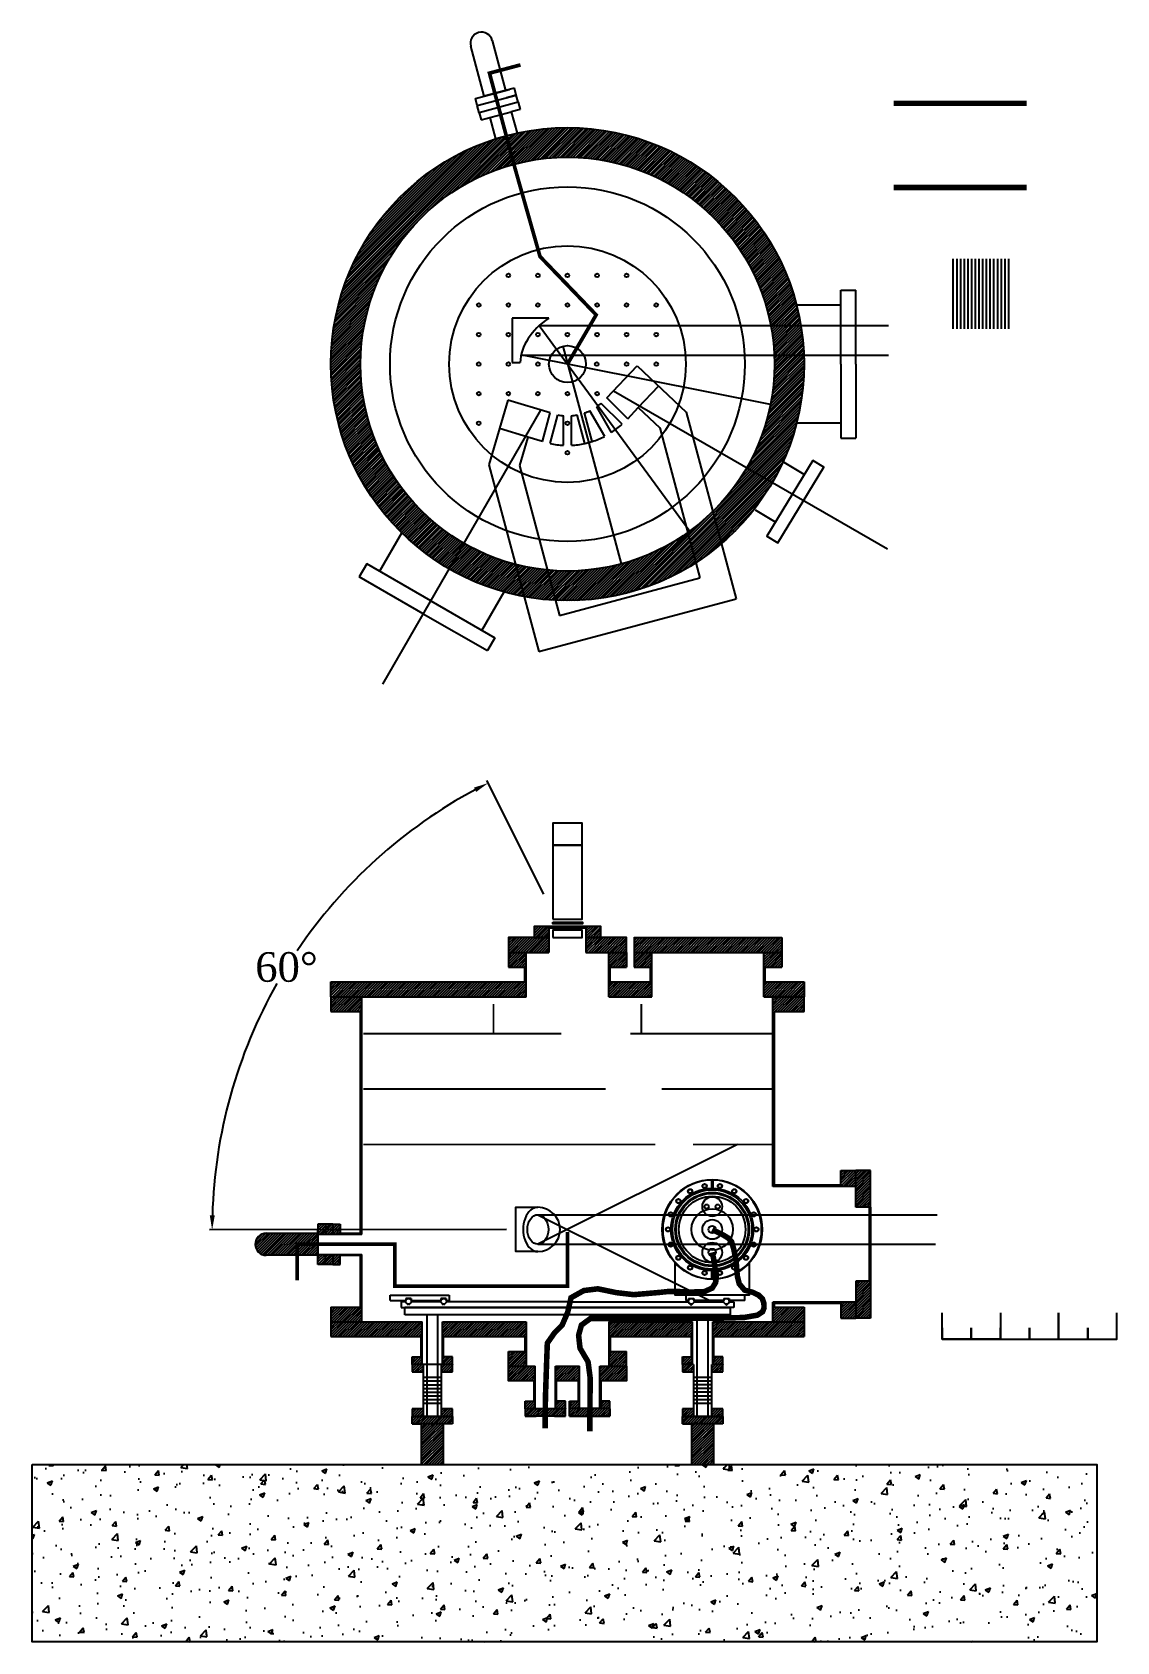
# Model space of a CAD drawing. Header units: inches. Extents: x -5 to 69, y -17 to 92.
import ezdxf

# ---------------------------------------------------------------- set-up
doc = ezdxf.new("R2010")
doc.units = ezdxf.units.IN
doc.header["$MEASUREMENT"] = 0
doc.styles.get("Standard").update_dxf_attribs({"font": 'times.ttf'})
doc.dimstyles.get("Standard").update_dxf_attribs({"dimtxt": 2, "dimasz": 1, "dimexe": 0.18, "dimexo": 0.0625, "dimgap": 0.09, "dimtad": 0, "dimtih": 1, "dimtoh": 1, "dimzin": 0, "dimdsep": 46, "dimtxsty": 'Standard', "dimcen": 0.09, "dimadec": 0, "dimazin": 0, "dimtfac": 1, "dimtofl": 0, "dimtmove": 0, "dimatfit": 3, "dimfxl": 1, "dimtolj": 1, "dimtzin": 0, "dimarcsym": 0})
pattern_1 = [(45, (0, -5), (-0.08838835, 0.08838835), [])]

# ---------------------------------------------------------------- blocks, each defined once
blk = doc.blocks.new('*D14')
at = {"color": 0, "lineweight": -2, "transparency": 16777216}
for p, q in [((29.89, 33.98), (26.05, 41.66)), ((27.38, 11.27), (7.28, 11.25))]:
    blk.add_line(p, q, dxfattribs=at)
for start, end in [(118.247, 146.071), (150.4892, 178.3658)]:
    blk.add_arc((41.23, 11.29), 33.77, start, end, dxfattribs=at)
at = {"color": 0, "transparency": 16777216}
for points in [[(25.17, 41.18), (25.32, 40.89), (26.13, 41.49)], [(7.64, 12.25), (7.3, 12.25), (7.46, 11.25)]]:
    blk.add_solid(points, dxfattribs=at)
at = {"layer": 'Defpoints', "color": 0, "transparency": 16777216}
for p in [(16.24, 34), (29.92, 33.92), (40.61, 12.51), (27.44, 11.27), (39.88, 11.28)]:
    blk.add_point(p, dxfattribs=at)
at = {"color": 0, "transparency": 16777216, "insert": (12.49, 29.03), "char_height": 2, "attachment_point": 5}
blk.add_mtext('\\A1;60%%D', dxfattribs=at)

msp = doc.modelspace()

# ---------------------------------------------------------------- hatches: boundary and pattern name
h = msp.add_hatch()
h.set_pattern_fill('ANSI31', color=256)
h.set_pattern_definition([(45, (-38.50594, -0.16381), (-0.08838835, 0.08838835), [])])
h.paths.add_polyline_path([(45.249, 72.444), (47.28, 72.444, 0.9213211), (15.494, 69.836, 0.2679492), (23.494, 55.98), (24.494, 57.712, -0.2679492), (17.494, 69.836, -0.9104505)])
h.paths.add_polyline_path([(47.494, 69.836, 0.0094975), (47.483, 70.444), (45.481, 70.444, -0.0108552), (45.494, 69.836, -0.5773503), (24.494, 57.712), (23.494, 55.98, 0.5773503)])
h.paths.add_polyline_path([(47.28, 72.444), (45.249, 72.444, -0.036), (45.481, 70.444), (47.483, 70.444, 0.0314406)])
h = msp.add_hatch()
h.set_pattern_fill('ANSI31', color=1, scale=2, angle=45)
h.set_pattern_definition([(90, (-13.15847, 11.16138), (-0.25, 0), [])])
h.paths.add_polyline_path([(57.495, 72.22), (61.495, 72.22), (61.495, 72.845), (57.495, 72.845)])
h.paths.add_polyline_path([(57.495, 72.845), (61.495, 72.845), (61.495, 73.595), (57.495, 73.595)])
h.paths.add_polyline_path([(57.495, 73.595), (61.495, 73.595), (61.495, 74.595), (57.495, 74.595)])
h.paths.add_polyline_path([(57.495, 74.595), (61.495, 74.595), (61.495, 75.595), (57.495, 75.595)])
h.paths.add_polyline_path([(57.495, 75.595), (61.495, 75.595), (61.495, 76.345), (57.495, 76.345)])
h.paths.add_polyline_path([(57.495, 76.345), (61.495, 76.345), (61.495, 76.97), (57.495, 76.97)])
h = msp.add_hatch()
h.set_pattern_fill('ANSI31', color=256)
h.set_pattern_definition(pattern_1)
h.paths.add_polyline_path([(30.244, 31.034), (29.244, 31.034), (27.494, 31.034), (27.494, 30.034), (30.244, 30.034)])
h.paths.add_polyline_path([(30.244, 31.784), (29.244, 31.784), (29.244, 31.034), (30.244, 31.034)])
h.paths.add_polyline_path([(33.744, 31.784), (32.744, 31.784), (32.744, 31.034), (33.744, 31.034)])
h.paths.add_polyline_path([(35.494, 31.034), (32.744, 31.034), (32.744, 30.034), (35.494, 30.034)])
h = msp.add_hatch()
h.set_pattern_fill('ANSI31', color=256)
h.set_pattern_definition(pattern_1)
h.paths.add_polyline_path([(35.994, 31.034), (35.994, 30.034), (37.207, 30.034), (45.994, 30.034), (45.994, 31.034)])
h = msp.add_hatch()
h.set_pattern_fill('ANSI31', color=256)
h.set_pattern_definition(pattern_1)
h.paths.add_polyline_path([(15.494, 28.034), (15.494, 27.034), (28.707, 27.034), (28.707, 30.034), (27.494, 30.034), (27.494, 29.034), (28.614, 29.034), (28.614, 28.034)])
h = msp.add_hatch()
h.set_pattern_fill('ANSI31', color=256)
h.set_pattern_definition(pattern_1)
h.paths.add_polyline_path([(44.874, 28.034), (44.874, 29.034), (45.994, 29.034), (45.994, 30.034), (44.781, 30.034), (44.781, 27.034), (47.494, 27.034), (47.494, 28.034)])
h.paths.add_polyline_path([(37.207, 27.034), (37.207, 30.034), (35.994, 30.034), (35.994, 29.034), (37.114, 29.034), (37.114, 28.034), (34.374, 28.034), (34.374, 29.034), (35.494, 29.034), (35.494, 30.034), (34.281, 30.034), (34.281, 27.034)])
h = msp.add_hatch()
h.set_pattern_fill('ANSI31', color=256)
h.set_pattern_definition(pattern_1)
h.paths.add_polyline_path([(17.594, 27.034), (15.494, 27.034), (15.494, 26.034), (17.494, 26.034), (17.494, 11.034), (16.119, 11.034), (16.119, 11.649), (15.619, 11.649), (15.619, 10.971), (17.594, 10.971)])
h = msp.add_hatch()
h.set_pattern_fill('ANSI31', color=256)
h.set_pattern_definition(pattern_1)
h.paths.add_polyline_path([(51.994, 7.784), (50.994, 7.784), (50.994, 5.284), (51.994, 5.284)])
h.paths.add_polyline_path([(51.994, 15.284), (50.994, 15.284), (50.994, 12.784), (51.994, 12.784)])
h.paths.add_polyline_path([(50.994, 15.284), (49.994, 15.284), (49.994, 14.284), (45.494, 14.284), (45.494, 26.034), (47.494, 26.034), (47.494, 27.034), (45.394, 27.034), (45.394, 14.196), (50.994, 14.196)])
h = msp.add_hatch()
h.set_pattern_fill('ANSI31', color=256)
h.set_pattern_definition(pattern_1)
h.paths.add_polyline_path([(14.619, 11.034), (11.119, 11.034, 1), (11.119, 9.534), (13.212, 9.534), (13.212, 10.284), (14.619, 10.284)])
h.paths.add_polyline_path([(14.619, 10.284), (13.212, 10.284), (13.212, 9.534), (14.619, 9.534)], flags=17)
h.paths.add_polyline_path([(15.119, 11.649), (14.619, 11.649), (14.619, 11.034), (14.619, 10.971), (15.119, 10.971)])
h.paths.add_polyline_path([(15.619, 11.649), (15.119, 11.649), (15.119, 10.971), (15.619, 10.971)])
h = msp.add_hatch()
h.set_pattern_fill('ANSI31', color=256)
h.set_pattern_definition(pattern_1)
h.paths.add_polyline_path([(15.119, 9.596), (14.619, 9.596), (14.619, 9.534), (14.619, 8.919), (15.119, 8.919)])
h.paths.add_polyline_path([(15.619, 9.596), (15.119, 9.596), (15.119, 8.919), (15.619, 8.919)])
h.paths.add_polyline_path([(16.119, 9.534), (17.494, 9.534), (17.494, 6.034), (15.494, 6.034), (15.494, 5.034), (17.594, 5.034), (17.594, 9.596), (15.619, 9.596), (15.619, 8.919), (16.119, 8.919)])
h = msp.add_hatch()
h.set_pattern_fill('ANSI31', color=256)
h.set_pattern_definition(pattern_1)
h.paths.add_polyline_path([(21.672, 5.034), (15.494, 5.034), (15.494, 4.034), (21.609, 4.034), (21.609, 2.659), (20.994, 2.659), (20.994, 2.159), (21.672, 2.159)])
h.paths.add_polyline_path([(28.707, 5.034), (23.047, 5.034), (23.047, 2.159), (23.724, 2.159), (23.724, 2.659), (23.109, 2.659), (23.109, 4.034), (28.614, 4.034), (28.614, 3.034), (27.494, 3.034), (27.494, 2.034), (28.707, 2.034)])
h.paths.add_polyline_path([(39.948, 5.034), (34.281, 5.034), (34.281, 2.034), (35.494, 2.034), (35.494, 3.034), (34.374, 3.034), (34.374, 4.034), (39.885, 4.034), (39.885, 2.664), (39.27, 2.664), (39.27, 2.164), (39.948, 2.164)])
h.paths.add_polyline_path([(47.494, 5.034), (41.323, 5.034), (41.323, 2.164), (42, 2.164), (42, 2.664), (41.385, 2.664), (41.385, 4.034), (47.494, 4.034)])
h.paths.add_polyline_path([(47.494, 6.034), (45.494, 6.034), (45.494, 6.284), (49.994, 6.284), (49.994, 5.284), (50.994, 5.284), (50.994, 6.372), (45.394, 6.372), (45.394, 5.034), (47.494, 5.034)])
h = msp.add_hatch()
h.set_pattern_fill('ANSI31', color=256)
h.set_pattern_definition(pattern_1)
h.paths.add_polyline_path([(21.734, 2.143), (20.994, 2.143), (20.994, 1.643), (21.734, 1.643)])
h.paths.add_polyline_path([(23.724, 2.143), (22.984, 2.143), (22.984, 1.643), (23.724, 1.643)])
h.paths.add_polyline_path([(23.724, -0.857), (22.984, -0.857), (22.984, -1.357), (23.724, -1.357)])
h.paths.add_polyline_path([(21.734, -0.857), (20.994, -0.857), (20.994, -1.357), (21.734, -1.357)])
h.paths.add_polyline_path([(23.724, -1.372), (22.724, -1.372), (20.994, -1.372), (20.994, -1.872), (21.609, -1.872), (23.724, -1.872)])
h.paths.add_polyline_path([(23.109, -1.872), (21.609, -1.872), (21.609, -4.622), (23.109, -4.622)])
h = msp.add_hatch()
h.set_pattern_fill('ANSI31', color=256)
h.set_pattern_definition(pattern_1)
h.paths.add_polyline_path([(29.307, 2.034), (27.494, 2.034), (27.494, 1.034), (29.244, 1.034), (29.244, -0.341), (28.629, -0.341), (28.629, -0.841), (29.307, -0.841)])
h.paths.add_polyline_path([(32.307, 2.034), (30.682, 2.034), (30.682, -0.841), (31.359, -0.841), (31.359, -0.341), (30.744, -0.341), (30.744, 1.034), (32.244, 1.034), (32.244, -0.341), (31.629, -0.341), (31.629, -0.841), (32.307, -0.841)])
h.paths.add_polyline_path([(35.494, 2.034), (33.682, 2.034), (33.682, -0.841), (34.359, -0.841), (34.359, -0.341), (33.744, -0.341), (33.744, 1.034), (35.494, 1.034)])
h.paths.add_polyline_path([(34.359, -0.841), (33.682, -0.841), (31.629, -0.841), (31.629, -0.857), (31.629, -1.357), (34.359, -1.357)])
h.paths.add_polyline_path([(31.359, -0.841), (30.682, -0.841), (28.629, -0.841), (28.629, -0.857), (28.629, -1.357), (31.359, -1.357)])
h = msp.add_hatch()
h.set_pattern_fill('ANSI31', color=256)
h.set_pattern_definition([(45, (18.276, -4.9946), (-0.08838835, 0.08838835), [])])
h.paths.add_polyline_path([(40.01, 2.149), (39.27, 2.149), (39.27, 1.649), (40.01, 1.649)])
h.paths.add_polyline_path([(42, 2.149), (41.26, 2.149), (41.26, 1.649), (42, 1.649)])
h.paths.add_polyline_path([(42, -0.851), (41.26, -0.851), (41.26, -1.351), (42, -1.351)])
h.paths.add_polyline_path([(40.01, -0.851), (39.27, -0.851), (39.27, -1.351), (40.01, -1.351)])
h.paths.add_polyline_path([(42, -1.367), (41, -1.367), (39.27, -1.367), (39.27, -1.867), (39.885, -1.867), (42, -1.867)])
h.paths.add_polyline_path([(41.385, -1.867), (39.885, -1.867), (39.885, -4.617), (41.385, -4.617)])
h = msp.add_hatch()
h.set_pattern_fill('AR-CONC', color=8, scale=0.5)
h.set_pattern_definition([(50, (0, -5), (3.5863, -0.31376), [0.375, -4.125]), (355, (0, -5), (-0.69376, 3.76096), [0.3, -3.3]), (100.4514, (0.299, -5.026), (2.89254, 3.4472), [0.3187, -3.50571]), (46.184, (0, -4), (5.3362, -0.8276), [0.5625, -6.1875]), (96.636, (0.4447, -4.069), (4.6733, 4.8706), [0.47805, -5.25857]), (351.184, (0, -4), (4.6733, 4.8706), [0.45, -4.95]), (21, (0.5, -4.25), (2.98454, -2.0131), [0.375, -4.125]), (326, (0.5, -4.25), (1.21658, 3.62575), [0.3, -3.3]), (71.4514, (0.7487, -4.4178), (4.20111, 1.61266), [0.3187, -3.50571]), (37.5, (0, -5), (0.0608, 1.66447), [0, -3.26, 0, -3.35, 0, -3.3125]), (7.5, (0, -5), (1.31535, 1.97206), [0, -1.91, 0, -3.185, 0, -1.2625]), (327.5, (-1.115, -5), (2.669112, -0.112774), [0, -1.25, 0, -3.9, 0, -5.175]), (317.5, (-1.615, -5), (2.91593, 0.500525), [0, -1.625, 0, -2.59, 0, -3.675])])
h.paths.add_polyline_path([(67.29, -16.617), (67.29, -4.617), (23.109, -4.617), (23.109, -4.622), (21.609, -4.622), (-4.71, -4.617), (-4.71, -16.617)])

# ---------------------------------------------------------------- linework, layer by layer
for p, q in [((25.264, 87.811), (27.549, 88.423)), ((27.901, 88.518), (27.307, 88.359)), ((28.031, 88.035), (27.901, 88.518)), ((25.394, 87.328), (25.264, 87.811)), ((25.394, 87.328), (28.031, 88.035)), ((25.523, 86.845), (25.394, 87.328)), ((28.16, 87.552), (25.523, 86.845)), ((28.031, 88.035), (27.376, 87.86)), ((28.16, 87.552), (27.506, 87.377)), ((28.16, 87.552), (28.031, 88.035)), ((28.16, 87.552), (28.29, 87.069)), ((25.523, 86.845), (25.653, 86.362)), ((25.653, 86.362), (27.696, 86.91)), ((26.247, 86.522), (26.633, 85.08)), ((28.29, 87.069), (27.696, 86.91)), ((27.696, 86.91), (28.082, 85.468)), ((49.994, 69.836), (49.994, 74.836)), ((49.994, 74.836), (50.994, 74.836)), ((50.994, 69.836), (50.994, 74.836)), ((49.994, 73.836), (46.986, 73.836)), ((49.994, 73.836), (46.986, 73.836)), ((31.171, 71.044), (35.118, 56.313)), ((34.151, 67.557), (36.202, 69.728)), ((36.202, 69.728), (39.523, 66.59)), ((49.994, 69.836), (49.994, 64.836)), ((50.994, 69.836), (50.994, 64.836)), ((35.567, 66.14), (34.151, 67.557)), ((34.606, 68.039), (53.145, 57.336)), ((36.284, 66.899), (37.657, 68.353)), ((18.994, 48.186), (29.697, 66.724)), ((27.471, 67.389), (26.164, 63.011)), ((30.333, 66.534), (27.471, 67.389)), ((29.814, 64.599), (30.333, 66.534)), ((33.174, 64.599), (32.655, 66.534)), ((34.01, 64.945), (33.008, 66.68)), ((34.472, 65.212), (33.47, 66.947)), ((35.19, 65.763), (33.773, 67.18)), ((35.567, 66.14), (36.284, 66.899)), ((36.284, 66.899), (37.738, 65.525)), ((39.523, 66.59), (42.906, 53.963)), ((28.815, 64.898), (26.898, 65.47)), ((30.33, 64.461), (30.849, 66.396)), ((31.227, 64.343), (31.227, 66.346)), ((31.761, 64.343), (31.761, 66.346)), ((32.658, 64.461), (32.139, 66.396)), ((37.738, 65.525), (40.457, 55.377)), ((49.994, 65.836), (46.986, 65.836)), ((49.994, 65.836), (46.986, 65.836)), ((28.815, 64.898), (28.242, 62.981)), ((29.814, 64.599), (28.815, 64.898)), ((32.658, 64.461), (33.174, 64.599)), ((49.994, 64.836), (50.994, 64.836)), ((47.497, 62.362), (46.159, 63.17)), ((26.164, 63.011), (29.547, 50.383)), ((28.242, 62.981), (30.962, 52.833)), ((45.558, 59.152), (44.221, 59.96)), ((18.78, 55.815), (20.284, 58.42)), ((17.914, 56.315), (17.414, 55.449)), ((22.244, 53.815), (17.914, 56.315)), ((21.744, 52.949), (17.414, 55.449)), ((30.962, 52.833), (40.457, 55.377)), ((22.244, 53.815), (26.574, 51.315)), ((25.708, 51.815), (27.212, 54.42)), ((29.547, 50.383), (42.906, 53.963)), ((21.744, 52.949), (26.074, 50.449)), ((26.574, 51.315), (26.074, 50.449)), ((30.244, 31.784), (30.244, 30.034)), ((30.244, 31.684), (32.744, 31.684)), ((32.744, 31.784), (32.744, 30.034)), ((28.494, 28.034), (28.494, 28.034)), ((15.494, 27.034), (15.494, 26.034)), ((15.494, 27.034), (28.707, 27.034)), ((15.494, 27.034), (28.707, 27.034)), ((17.594, 10.971), (17.594, 27.034)), ((34.281, 27.034), (37.207, 27.034)), ((34.281, 27.034), (37.207, 27.034)), ((47.494, 27.034), (44.781, 27.034)), ((44.781, 27.034), (47.494, 27.034)), ((44.781, 27.034), (47.494, 27.034)), ((45.394, 14.196), (45.394, 27.034)), ((47.494, 26.034), (47.494, 27.034)), ((15.494, 26.034), (17.494, 26.034)), ((17.494, 11.034), (17.494, 26.034)), ((45.494, 26.034), (47.494, 26.034)), ((45.494, 14.284), (45.494, 26.034)), ((49.994, 14.284), (49.994, 15.284)), ((49.994, 15.284), (50.994, 15.284)), ((50.994, 14.196), (50.994, 15.284)), ((50.994, 12.784), (50.994, 15.284)), ((51.994, 15.284), (50.994, 15.284)), ((51.994, 12.784), (51.994, 15.284)), ((50.994, 14.196), (45.394, 14.196)), ((49.994, 14.284), (45.494, 14.284)), ((49.994, 14.284), (46.986, 14.284)), ((51.994, 12.784), (50.994, 12.784)), ((51.894, 12.784), (51.894, 7.784)), ((51.994, 12.784), (51.994, 7.784)), ((14.619, 11.649), (14.619, 11.034)), ((15.119, 11.649), (14.619, 11.649)), ((14.619, 8.919), (14.619, 11.284)), ((14.619, 10.971), (17.594, 10.971)), ((15.119, 11.649), (15.119, 10.971)), ((15.619, 11.649), (15.119, 11.649)), ((15.619, 11.649), (15.619, 10.971)), ((15.619, 11.649), (16.119, 11.649)), ((16.119, 11.649), (16.119, 11.034)), ((16.119, 11.034), (17.494, 11.034)), ((14.619, 9.596), (17.594, 9.596)), ((15.119, 8.919), (14.619, 8.919)), ((15.119, 8.919), (15.119, 9.596)), ((15.619, 8.919), (15.119, 8.919)), ((15.619, 9.596), (15.619, 8.919)), ((15.619, 8.919), (16.119, 8.919)), ((16.119, 8.919), (16.119, 9.534)), ((16.119, 9.534), (17.494, 9.534)), ((17.494, 6.034), (17.494, 9.534)), ((17.594, 5.034), (17.594, 9.596)), ((39.516, 8.409), (39.516, 8.409)), ((50.994, 7.784), (50.994, 5.284)), ((51.994, 7.784), (50.994, 7.784)), ((51.994, 7.784), (51.994, 5.284)), ((19.494, 6.845), (23.494, 6.845)), ((19.494, 6.47), (19.494, 6.845)), ((19.494, 6.47), (19.494, 6.845)), ((20.925, 6.609), (20.563, 6.609)), ((20.563, 6.609), (20.563, 6.47)), ((20.925, 6.609), (20.925, 6.47)), ((23.3, 6.609), (22.938, 6.609)), ((22.938, 6.609), (22.938, 6.47)), ((23.3, 6.609), (23.3, 6.47)), ((23.494, 6.845), (23.494, 6.47)), ((43.494, 6.845), (39.494, 6.845)), ((39.494, 6.845), (39.494, 6.47)), ((39.688, 6.609), (40.05, 6.609)), ((39.688, 6.609), (39.688, 6.47)), ((40.05, 6.609), (40.05, 6.47)), ((42.063, 6.609), (42.425, 6.609)), ((42.063, 6.609), (42.063, 6.47)), ((42.425, 6.609), (42.425, 6.47)), ((43.494, 6.47), (43.494, 6.845)), ((15.494, 6.034), (17.494, 6.034)), ((15.494, 6.034), (15.494, 5.034)), ((19.494, 6.47), (20.563, 6.47)), ((20.523, 6.378), (20.244, 6.378)), ((20.244, 6.378), (20.244, 6.003)), ((20.244, 6.003), (21.994, 6.003)), ((20.494, 5.503), (20.494, 6.003)), ((20.494, 6.003), (42.494, 6.003)), ((42.494, 6.003), (20.494, 6.003)), ((21.994, 5.503), (20.494, 5.503)), ((20.744, 6.157), (20.523, 6.378)), ((20.965, 6.378), (20.744, 6.157)), ((20.925, 6.47), (22.938, 6.47)), ((22.898, 6.378), (20.965, 6.378)), ((21.994, 6.003), (31.494, 6.003)), ((21.994, -1.372), (21.994, 5.503)), ((22.724, 5.503), (21.994, 5.503)), ((22.494, 6.003), (30.744, 6.003)), ((22.724, -1.372), (22.724, 5.503)), ((42.494, 5.503), (22.724, 5.503)), ((23.119, 6.157), (22.898, 6.378)), ((23.34, 6.378), (23.119, 6.157)), ((23.3, 6.47), (23.494, 6.47)), ((31.494, 6.378), (23.34, 6.378)), ((31.494, 6.003), (25.421, 6.003)), ((31.494, 6.378), (39.648, 6.378)), ((42.494, 6.003), (31.494, 6.003)), ((40.994, 6.003), (31.494, 6.003)), ((31.494, 6.003), (37.567, 6.003)), ((40.494, 6.003), (32.244, 6.003)), ((39.688, 6.47), (39.494, 6.47)), ((39.648, 6.378), (39.869, 6.157)), ((39.869, 6.157), (40.09, 6.378)), ((42.063, 6.47), (40.05, 6.47)), ((40.09, 6.378), (42.023, 6.378)), ((40.27, -1.367), (40.27, 5.508)), ((42.744, 6.003), (40.994, 6.003)), ((41, -1.367), (41, 5.508)), ((42.023, 6.378), (42.244, 6.157)), ((42.244, 6.157), (42.465, 6.378)), ((43.494, 6.47), (42.425, 6.47)), ((42.465, 6.378), (42.744, 6.378)), ((42.494, 6.003), (42.494, 5.503)), ((42.744, 6.378), (42.744, 6.003)), ((45.394, 5.034), (45.394, 6.372)), ((50.994, 6.372), (45.394, 6.372)), ((45.494, 6.034), (45.494, 6.284)), ((49.994, 6.284), (45.494, 6.284)), ((45.494, 6.034), (47.494, 6.034)), ((49.994, 6.284), (46.986, 6.284)), ((47.494, 6.034), (47.494, 5.034)), ((49.994, 6.284), (49.994, 5.284)), ((50.994, 6.372), (50.994, 5.284)), ((15.494, 5.034), (21.672, 5.034)), ((15.494, 5.034), (21.672, 5.034)), ((15.494, 5.034), (15.494, 4.034)), ((17.594, 5.034), (20.494, 5.034)), ((20.494, 5.034), (21.672, 5.034)), ((21.672, 2.159), (21.672, 5.034)), ((23.047, 5.034), (28.707, 5.034)), ((23.047, 5.034), (28.707, 5.034)), ((23.047, 2.159), (23.047, 5.034)), ((34.281, 5.034), (39.948, 5.034)), ((34.281, 5.034), (39.948, 5.034)), ((39.948, 2.164), (39.948, 5.039)), ((41.323, 2.164), (41.323, 5.039)), ((41.323, 5.034), (47.494, 5.034)), ((41.323, 5.034), (47.494, 5.034)), ((47.494, 5.034), (47.494, 4.034)), ((49.994, 5.284), (50.994, 5.284)), ((51.994, 5.284), (50.994, 5.284)), ((15.494, 4.034), (21.609, 4.034)), ((21.609, 2.659), (21.609, 4.034)), ((23.109, 2.659), (23.109, 4.034)), ((23.109, 4.034), (28.614, 4.034)), ((28.494, 4.034), (28.494, 4.034)), ((34.374, 4.034), (39.885, 4.034)), ((39.885, 2.664), (39.885, 4.039)), ((41.385, 2.664), (41.385, 4.039)), ((41.385, 4.034), (47.494, 4.034)), ((20.994, 2.659), (21.609, 2.659)), ((20.994, 2.159), (20.994, 2.659)), ((23.724, 2.659), (23.109, 2.659)), ((23.724, 2.159), (23.724, 2.659)), ((39.27, 2.664), (39.885, 2.664)), ((39.27, 2.164), (39.27, 2.664)), ((42, 2.664), (41.385, 2.664)), ((42, 2.164), (42, 2.664)), ((20.994, 2.159), (23.724, 2.159)), ((20.994, 2.143), (20.994, 2.159)), ((20.994, 2.143), (20.994, 1.643)), ((21.734, 2.143), (20.994, 2.143)), ((20.994, 1.643), (21.734, 1.643)), ((20.994, 1.643), (21.734, 1.643)), ((21.734, 2.143), (21.734, -1.357)), ((21.734, 1.282), (22.984, 1.282)), ((21.734, 1.282), (22.984, 1.282)), ((23.724, 2.143), (22.984, 2.143)), ((22.984, -1.357), (22.984, 2.143)), ((23.724, 1.643), (22.984, 1.643)), ((22.984, 1.643), (23.724, 1.643)), ((23.724, 2.159), (23.724, 2.143)), ((23.724, 1.643), (23.724, 2.143)), ((28.129, 2.034), (29.307, 2.034)), ((29.307, -0.841), (29.307, 2.034)), ((30.682, -0.841), (30.682, 2.034)), ((32.307, -0.841), (32.307, 2.034)), ((33.682, -0.841), (33.682, 2.034)), ((39.27, 2.164), (39.948, 2.164)), ((39.27, 2.149), (39.27, 2.164)), ((39.27, 2.164), (39.948, 2.164)), ((39.27, 2.149), (39.27, 2.164)), ((40.01, 2.149), (39.27, 2.149)), ((39.27, 2.149), (39.27, 1.649)), ((39.27, 1.649), (40.01, 1.649)), ((39.27, 1.649), (40.01, 1.649)), ((40.01, 2.149), (40.01, -1.351)), ((40.01, 1.287), (41.26, 1.287)), ((40.01, 1.287), (41.26, 1.287)), ((42, 2.149), (41.26, 2.149)), ((41.26, -1.351), (41.26, 2.149)), ((41.26, 1.649), (42, 1.649)), ((42, 1.649), (41.26, 1.649)), ((41.323, 2.164), (42, 2.164)), ((41.323, 2.164), (42, 2.164)), ((42, 2.164), (42, 2.149)), ((42, 2.164), (42, 2.149)), ((42, 1.649), (42, 2.149)), ((21.734, 1.032), (22.984, 1.032)), ((21.734, 0.782), (22.984, 0.782)), ((21.734, 0.532), (22.984, 0.532)), ((21.734, 0.282), (22.984, 0.282)), ((21.734, 0.032), (22.984, 0.032)), ((21.734, 0.032), (22.984, 0.032)), ((29.244, 1.034), (29.244, -0.341)), ((29.244, -0.341), (29.244, 1.034)), ((30.744, -0.341), (30.744, 1.034)), ((32.244, -0.341), (32.244, 1.034)), ((33.744, 1.034), (33.744, -0.341)), ((33.744, -0.341), (33.744, 1.034)), ((40.01, 1.037), (41.26, 1.037)), ((40.01, 0.787), (41.26, 0.787)), ((40.01, 0.537), (41.26, 0.537)), ((40.01, 0.287), (41.26, 0.287)), ((40.01, 0.037), (41.26, 0.037)), ((40.01, 0.037), (41.26, 0.037)), ((21.734, -0.857), (20.994, -0.857)), ((20.994, -0.857), (20.994, -1.357)), ((21.734, -0.218), (22.984, -0.218)), ((21.734, -0.218), (22.984, -0.218)), ((21.734, -0.468), (22.984, -0.468)), ((23.724, -0.857), (22.984, -0.857)), ((23.724, -1.357), (23.724, -0.857)), ((28.629, -0.341), (29.244, -0.341)), ((28.629, -0.841), (28.629, -0.341)), ((28.629, -0.841), (31.359, -0.841)), ((28.629, -0.857), (28.629, -0.841)), ((28.629, -0.857), (28.629, -1.357)), ((31.359, -0.341), (30.744, -0.341)), ((31.359, -0.841), (31.359, -0.341)), ((31.359, -0.841), (31.359, -0.857)), ((31.359, -1.357), (31.359, -0.857)), ((31.629, -0.841), (31.629, -0.341)), ((31.629, -0.341), (32.244, -0.341)), ((34.359, -0.841), (31.629, -0.841)), ((31.629, -0.841), (31.629, -0.857)), ((31.629, -1.357), (31.629, -0.857)), ((34.359, -0.341), (33.744, -0.341)), ((34.359, -0.841), (34.359, -0.341)), ((34.359, -0.857), (34.359, -0.841)), ((34.359, -0.857), (34.359, -1.357)), ((40.01, -0.851), (39.27, -0.851)), ((39.27, -0.851), (39.27, -1.351)), ((40.01, -0.213), (41.26, -0.213)), ((40.01, -0.213), (41.26, -0.213)), ((40.01, -0.463), (41.26, -0.463)), ((42, -0.851), (41.26, -0.851)), ((42, -1.351), (42, -0.851)), ((20.994, -1.357), (23.724, -1.357)), ((20.994, -1.357), (20.994, -1.372)), ((20.994, -1.372), (23.724, -1.372)), ((20.994, -1.872), (20.994, -1.372)), ((20.994, -1.372), (21.994, -1.372)), ((23.724, -1.872), (20.994, -1.872)), ((20.994, -1.872), (21.609, -1.872)), ((21.609, -1.872), (21.609, -4.622)), ((23.724, -1.372), (22.724, -1.372)), ((23.724, -1.872), (23.109, -1.872)), ((23.109, -4.622), (23.109, -1.872)), ((23.724, -1.372), (23.724, -1.357)), ((23.724, -1.372), (23.724, -1.872)), ((28.629, -1.357), (29.369, -1.357)), ((28.629, -1.357), (29.369, -1.357)), ((31.359, -1.357), (28.629, -1.357)), ((30.619, -1.357), (31.359, -1.357)), ((32.369, -1.357), (31.629, -1.357)), ((31.629, -1.357), (34.359, -1.357)), ((34.359, -1.357), (33.619, -1.357)), ((34.359, -1.357), (33.619, -1.357)), ((39.27, -1.351), (42, -1.351)), ((39.27, -1.351), (39.27, -1.367)), ((39.27, -1.367), (42, -1.367)), ((39.27, -1.867), (39.27, -1.367)), ((39.27, -1.367), (40.27, -1.367)), ((42, -1.867), (39.27, -1.867)), ((39.27, -1.867), (39.885, -1.867)), ((39.885, -1.867), (39.885, -4.617)), ((42, -1.367), (41, -1.367)), ((42, -1.867), (41.385, -1.867)), ((41.385, -4.617), (41.385, -1.867)), ((42, -1.367), (42, -1.351)), ((42, -1.367), (42, -1.867)), ((21.609, -4.622), (23.109, -4.622)), ((39.885, -4.617), (41.385, -4.617))]:
    msp.add_line(p, q)
at = {"color": 2}
for p, q in [((30.228, 72.944), (27.758, 72.944)), ((27.758, 72.944), (27.758, 69.944)), ((27.758, 72.944), (27.758, 71.444)), ((27.758, 69.944), (28.3, 69.944))]:
    msp.add_line(p, q, dxfattribs=at)
at = {"color": 1}
for p, q in [((29.585, 72.444), (53.208, 72.444)), ((29.585, 72.444), (39.765, 58.54)), ((28.441, 70.444), (53.208, 70.444)), ((45.225, 67.103), (28.441, 70.444)), ((42.994, 17.034), (29.494, 10.284)), ((29.494, 12.284), (56.502, 12.284)), ((29.494, 12.284), (41.121, 6.47)), ((29.494, 10.284), (56.381, 10.284))]:
    msp.add_line(p, q, dxfattribs=at)
at = {"color": 7}
for p, q in [((35.994, 31.034), (45.994, 31.034)), ((35.994, 31.034), (35.994, 30.034)), ((45.994, 31.034), (45.994, 30.034)), ((27.494, 30.034), (28.707, 30.034)), ((27.494, 30.034), (27.494, 29.034)), ((28.707, 27.034), (28.707, 30.034)), ((34.281, 30.034), (35.494, 30.034)), ((34.281, 27.034), (34.281, 30.034)), ((35.494, 30.034), (35.494, 29.034)), ((35.994, 30.034), (45.994, 30.034)), ((35.994, 30.034), (35.994, 29.034)), ((35.994, 30.034), (37.207, 30.034)), ((37.207, 27.034), (37.207, 30.034)), ((44.781, 30.034), (45.994, 30.034)), ((44.781, 27.034), (44.781, 30.034)), ((45.994, 30.034), (45.994, 29.034)), ((27.494, 29.034), (28.614, 29.034)), ((28.614, 28.034), (28.614, 29.034)), ((34.374, 28.034), (34.374, 29.034)), ((34.374, 29.034), (35.494, 29.034)), ((35.994, 29.034), (37.114, 29.034)), ((37.114, 28.034), (37.114, 29.034)), ((44.874, 28.034), (44.874, 29.034)), ((44.874, 29.034), (45.994, 29.034)), ((15.494, 28.034), (28.614, 28.034)), ((15.494, 27.034), (15.494, 28.034)), ((34.374, 28.034), (37.114, 28.034)), ((44.874, 28.034), (47.494, 28.034)), ((47.494, 28.034), (47.494, 27.034)), ((15.494, 27.034), (28.707, 27.034)), ((34.281, 27.034), (37.207, 27.034)), ((44.781, 27.034), (47.494, 27.034)), ((28.707, 5.034), (28.707, 2.034)), ((34.281, 5.034), (34.281, 2.034)), ((28.614, 4.034), (28.614, 3.034)), ((34.374, 4.034), (34.374, 3.034)), ((27.494, 3.034), (28.614, 3.034)), ((27.494, 2.034), (27.494, 3.034)), ((34.374, 3.034), (35.494, 3.034)), ((35.494, 2.034), (35.494, 3.034)), ((27.494, 2.034), (28.707, 2.034)), ((34.281, 2.034), (35.494, 2.034))]:
    msp.add_line(p, q, dxfattribs=at)
at = {"linetype": 'Continuous'}
for p, q in [((41.252, 14.074), (41.252, 14.659)), ((41.315, 14.659), (41.315, 14.074)), ((41.252, 7.909), (41.252, 8.494)), ((41.315, 8.494), (41.315, 7.909))]:
    msp.add_line(p, q, dxfattribs=at)
for points in [[(26.402, 91.739), (27.307, 88.359), (25.859, 87.971), (24.953, 91.351)], [(32.744, 31.034), (33.744, 31.034), (33.744, 31.784), (29.244, 31.784), (29.244, 31.034), (30.244, 31.034)], [(30.244, 31.034), (27.494, 31.034), (27.494, 30.034), (30.244, 30.034)], [(32.744, 30.034), (35.494, 30.034), (35.494, 31.034), (32.744, 31.034)], [(29.494, 9.784), (28.007, 9.784), (28.007, 12.784), (29.494, 12.784)], [(11.119, 11.034), (14.619, 11.034), (14.619, 9.534), (11.119, 9.534)], [(43.783, 9.017), (43.783, 6.845), (38.783, 6.845), (38.783, 9.017)], [(60.775, 5.638), (60.775, 3.85), (56.838, 3.85), (56.838, 5.638)], [(60.775, 5.638), (60.775, 3.85), (64.712, 3.85), (64.712, 5.638)], [(64.712, 5.638), (64.712, 3.85), (68.649, 3.85), (68.649, 5.638)], [(56.838, 4.638), (56.838, 3.85), (58.806, 3.85), (58.806, 4.638)], [(58.806, 4.638), (58.806, 3.85), (60.775, 3.85), (60.775, 4.638)], [(60.775, 4.638), (60.775, 3.85), (62.743, 3.85), (62.743, 4.638)], [(62.743, 4.638), (62.743, 3.85), (64.712, 3.85), (64.712, 4.638)], [(64.712, 4.638), (64.712, 3.85), (66.68, 3.85), (66.68, 4.638)], [(66.68, 4.638), (66.68, 3.85), (68.649, 3.85), (68.649, 4.638)], [(29.244, 1.034), (27.494, 1.034), (27.494, 2.034), (29.307, 2.034)], [(30.682, 2.034), (32.307, 2.034)], [(33.682, 2.034), (35.494, 2.034), (35.494, 1.034), (33.744, 1.034)], [(32.244, 1.034), (30.744, 1.034)]]:
    msp.add_lwpolyline(points)
for points, const_width in [([(31.494, 69.836), (33.434, 73.167), (29.638, 77.116), (27.926, 83.154), (26.219, 89.523), (28.314, 90.08)], 0.25), ([(26.494, 24.534), (26.494, 26.534)], 0.125), ([(36.494, 26.534), (36.494, 24.534)], 0.125), ([(17.682, 24.534), (31.068, 24.534)], 0.125), ([(35.744, 24.534), (45.307, 24.534)], 0.125), ([(17.682, 20.784), (34.071, 20.784)], 0.125), ([(37.869, 20.784), (45.307, 20.784)], 0.125), ([(17.682, 17.034), (37.432, 17.034)], 0.125), ([(39.994, 17.034), (45.307, 17.034)], 0.125), ([(31.494, 11.105), (31.494, 7.45), (19.807, 7.45), (19.807, 10.284), (13.212, 10.284), (13.212, 7.852)], 0.25)]:
    msp.add_lwpolyline(points, dxfattribs=dict(const_width=const_width))
at = {"color": 5, "const_width": 0.375}
for points in [[(53.56, 87.481), (62.56, 87.481)], [(41.283, 9.733), (41.382, 9.293), (41.472, 8.709), (41.553, 8.098), (41.517, 7.694), (41.283, 7.317), (40.744, 7.074), (39.764, 7.048), (38.857, 7.092), (38.363, 7.092), (37.698, 7.021), (35.975, 6.872), (34.792, 7.01), (33.548, 7.269), (32.598, 7.148), (31.734, 6.665), (31.509, 5.681), (31.132, 4.807), (30.632, 4.307), (30.132, 3.594), (30.088, 2.444), (30.004, -0.066), (29.979, -2.166)]]:
    msp.add_lwpolyline(points, dxfattribs=at)
at = {"color": 3, "const_width": 0.375}
for points in [[(62.56, 81.791), (53.56, 81.791)], [(41.283, 11.284), (42.026, 10.913), (42.377, 10.694), (42.597, 10.454), (42.744, 9.93), (42.899, 9.177), (42.983, 8.122), (43.112, 7.605), (43.477, 7.177), (44.027, 7.031), (44.419, 6.842), (44.671, 6.607), (44.777, 6.298), (44.79, 5.981), (44.691, 5.718), (44.341, 5.487), (43.451, 5.329), (42.139, 5.289), (33.732, 5.263), (33.053, 5.264), (32.437, 4.813), (32.247, 4.126), (32.342, 3.249), (32.887, 2.325), (33.03, 1.235), (33.001, -2.368)]]:
    msp.add_lwpolyline(points, dxfattribs=at)
for points in [[(48.079, 63.325), (44.977, 58.189), (45.726, 57.736), (48.828, 62.873)], [(30.494, 37.284), (32.494, 37.284), (32.494, 38.784), (30.494, 38.784)], [(30.494, 32.284), (32.494, 32.284), (32.494, 37.284), (30.494, 37.284)], [(30.505, 32.082), (32.505, 32.082), (32.505, 31.954), (30.505, 31.954)], [(30.494, 31.034), (32.494, 31.034), (32.494, 31.534), (30.494, 31.534)]]:
    msp.add_lwpolyline(points, close=True)
at = {"color": 8}
msp.add_lwpolyline([(-4.71, -4.617), (67.29, -4.617), (67.29, -16.617), (-4.71, -16.617)], close=True, dxfattribs=at)
for centre, radius in [((31.494, 69.836), 16), ((31.494, 69.836), 14), ((27.494, 75.836), 0.125), ((29.494, 75.836), 0.125), ((31.494, 75.836), 0.125), ((33.494, 75.836), 0.125), ((35.494, 75.836), 0.125), ((25.494, 73.836), 0.125), ((27.494, 73.836), 0.125), ((29.494, 73.836), 0.125), ((31.494, 73.836), 0.125), ((33.494, 73.836), 0.125), ((35.494, 73.836), 0.125), ((37.494, 73.836), 0.125), ((25.494, 71.836), 0.125), ((25.494, 71.836), 0.125), ((27.494, 71.836), 0.125), ((29.494, 71.836), 0.125), ((31.494, 71.836), 0.125), ((33.494, 71.836), 0.125), ((35.494, 71.836), 0.125), ((37.494, 71.836), 0.125), ((31.494, 69.836), 1.25), ((25.494, 69.836), 0.125), ((27.494, 69.836), 0.125), ((29.494, 69.836), 0.125), ((33.476, 69.836), 0.125), ((35.494, 69.836), 0.125), ((37.494, 69.836), 0.125), ((25.494, 67.836), 0.125), ((27.494, 67.836), 0.125), ((29.494, 67.836), 0.125), ((31.494, 67.836), 0.125), ((33.494, 67.836), 0.125), ((25.494, 65.836), 0.125), ((31.494, 65.836), 0.125), ((31.494, 65.836), 0.125), ((31.494, 63.836), 0.125), ((41.283, 11.284), 2.505), ((41.283, 11.284), 2.25), ((41.283, 12.835), 0.667), ((41.283, 11.284), 1.4), ((40.908, 12.835), 0.145), ((41.658, 12.835), 0.145), ((41.283, 11.284), 0.667), ((41.283, 11.284), 0.25), ((41.283, 9.733), 0.667), ((41.283, 9.733), 0.25), ((20.744, 6.422), 0.188), ((23.119, 6.422), 0.188), ((39.869, 6.422), 0.188), ((42.244, 6.422), 0.188)]:
    msp.add_circle(centre, radius)
at = {"color": 7}
for radius in [16, 12, 8]:
    msp.add_circle((31.494, 69.836), radius, dxfattribs=at)
at = {"linetype": 'Continuous'}
for centre, radius in [((41.283, 11.284), 3.375), ((40.765, 14.223), 0.147), ((40.765, 14.223), 0.133), ((41.802, 14.223), 0.147), ((41.802, 14.223), 0.133), ((41.283, 11.284), 2.79), ((41.283, 11.284), 2.685), ((41.283, 11.284), 2.435), ((38.997, 13.202), 0.147), ((38.997, 13.202), 0.133), ((39.791, 13.869), 0.147), ((39.791, 13.869), 0.133), ((42.776, 13.869), 0.147), ((42.776, 13.869), 0.133), ((43.57, 13.202), 0.147), ((43.57, 13.202), 0.133), ((38.479, 12.305), 0.147), ((38.479, 12.305), 0.133), ((44.088, 12.305), 0.147), ((44.088, 12.305), 0.133), ((38.299, 11.284), 0.147), ((38.299, 11.284), 0.133), ((44.268, 11.284), 0.147), ((44.268, 11.284), 0.133), ((38.479, 10.263), 0.147), ((38.479, 10.263), 0.133), ((44.088, 10.263), 0.147), ((44.088, 10.263), 0.133), ((38.997, 9.365), 0.147), ((38.997, 9.365), 0.133), ((39.791, 8.699), 0.147), ((39.791, 8.699), 0.133), ((42.776, 8.699), 0.147), ((42.776, 8.699), 0.147), ((42.776, 8.699), 0.133), ((42.776, 8.699), 0.133), ((43.57, 9.365), 0.147), ((43.57, 9.365), 0.133), ((40.765, 8.345), 0.147), ((40.765, 8.345), 0.133), ((41.802, 8.345), 0.147), ((41.802, 8.345), 0.133)]:
    msp.add_circle(centre, radius, dxfattribs=at)
for centre, radius, start, end in [((25.677, 91.545), 0.75, 15, 195), ((31.494, 69.836), 3.5, 289.37508, 295.62492), ((31.494, 69.836), 3.5, 304.37508, 310.62492), ((31.494, 69.836), 3.5, 259.37508, 265.62492), ((31.494, 69.836), 3.5, 274.37508, 280.62492), ((31.494, 69.836), 5.5, 302.78253, 312.21747), ((31.494, 69.836), 5.5, 257.78253, 267.21747), ((31.494, 69.836), 5.5, 272.78253, 282.21747), ((31.494, 69.836), 5.5, 287.78253, 297.21747), ((29.494, 11.284), 1.5, 270, 90), ((11.119, 10.284), 0.75, 90, 270)]:
    msp.add_arc(centre, radius, start, end)
for start, end in [(90.53528, 269.46472), (270.53528, 89.46472)]:
    msp.add_arc((41.283, 11.284), 3.345, start, end, dxfattribs=at)
at = {"color": 2}
msp.add_ellipse((34.976, 69.836), major_axis=(-6.678, 0), ratio=0.6617379, start_param=5.5032443, end_param=6.2588166, dxfattribs=at)
msp.add_ellipse((29.494, 11.284), major_axis=(0, 1.5), ratio=0.6666667, start_param=0, end_param=3.1415927)
at = {"color": 1}
msp.add_ellipse((29.494, 11.284), major_axis=(0, 1), ratio=0.707, dxfattribs=at)

# ---------------------------------------------------------------- dimensions: what is measured, and where the dimension line sits
dim = msp.add_angular_dim_2l(base=(16.242, 34.004), line1=((29.917, 33.922), (40.614, 12.513)), line2=((27.445, 11.27), (39.883, 11.284)), text='60%%D', dimstyle='Standard')
dim.commit()
dim.dimension.update_dxf_attribs({"geometry": '*D14', "text_midpoint": (12.493, 29.028)})

doc.saveas('drawing.dxf')
